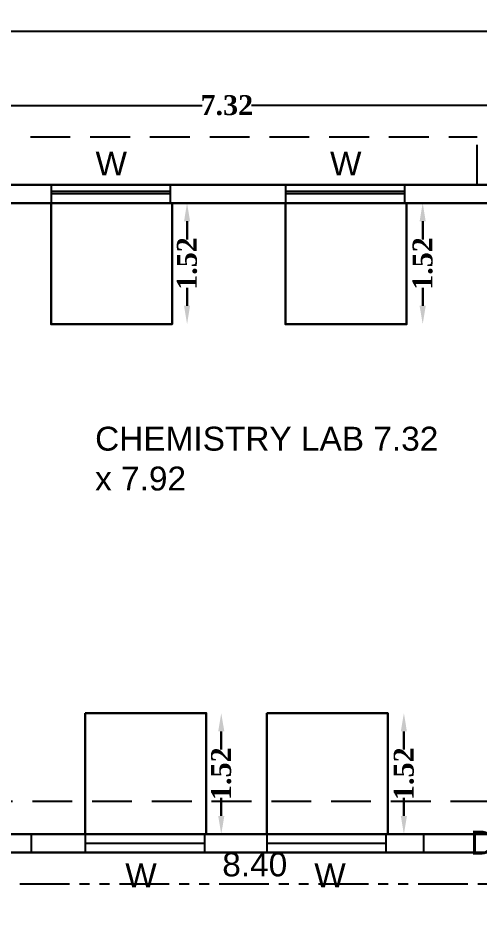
# Model space of a CAD drawing. Header units: metres. Extents: x 0 to 298, y 0 to 162.
# Drawn here: x 189.57 to 195.37, y 21.2 to 32.55 of the extents above; entities that cross this region are included whole.
import ezdxf

# ---------------------------------------------------------------- set-up
doc = ezdxf.new("R2010")
doc.units = ezdxf.units.M
doc.header["$MEASUREMENT"] = 0
doc.linetypes.add('DASHED', pattern=[0.75, 0.5, -0.25])
doc.linetypes.add('PHANTOM2', pattern=[1.25, 0.625, -0.125, 0.125, -0.125, 0.125, -0.125])
for name, color, linetype, lineweight in [('BLK_1_FLR_2_BLT_UP_AREA', 4, 'Continuous', 30), ('BLK_1_FLR_2_REGULAR_ROOM_3', 4, 'Continuous', 30), ('BLK_1_FLR_2_ROOM_3_LIGHT_VENTILATION_1', 7, 'Continuous', 30), ('BLK_1_FLR_2_ROOM_3_LIGHT_VENTILATION_2', 7, 'Continuous', 30), ('BLK_1_FLR_2_ROOM_3_LIGHT_VENTILATION_3', 7, 'Continuous', 30), ('BLK_1_FLR_2_ROOM_3_LIGHT_VENTILATION_4', 7, 'Continuous', 30), ('BLK_1_LVL_2_BLDG_FOOT_PRINT', 4, 'Continuous', 30)]:
    doc.layers.add(name, color=color, linetype=linetype, lineweight=lineweight)
doc.layers.add('BLK_1_FLR_2_CARPET_AREA', color=10, linetype='Continuous')
doc.layers.add('DIST_EXIT', color=7, linetype='Continuous')
doc.styles.add('arial', font='arial.ttf')
doc.styles.get("Standard").update_dxf_attribs({"font": 'arial.ttf', "height": 0.35})
doc.styles.add('working', font='timesbd.ttf', dxfattribs={"height": 0.25})
doc.dimstyles.new('new model', dxfattribs={"dimtxt": 0.25, "dimasz": 0.23, "dimexe": 0.1, "dimexo": 0.1, "dimgap": 0, "dimtad": 0, "dimtoh": 1, "dimzin": 1, "dimdsep": 46, "dimtxsty": 'working', "dimcen": 0.09, "dimse1": 1, "dimse2": 1, "dimclrd": 8, "dimclre": 8, "dimclrt": 3, "dimadec": 1, "dimazin": 0, "dimtfac": 1, "dimtofl": 0, "dimtmove": 0, "dimatfit": 3, "dimfxl": 0, "dimtolj": 1, "dimtzin": 0, "dimlwd": -1, "dimlwe": -1, "dimarcsym": 0})
doc.dimstyles.new('OPEN SPACE', dxfattribs={"dimtxt": 0.3, "dimasz": 0.23, "dimexe": 0.1875, "dimexo": 0.0625, "dimgap": 0.09, "dimtad": 3, "dimzin": 0, "dimdsep": 46, "dimtxsty": 'arial', "dimblk": 'OBLIQUE', "dimcen": 0.09, "dimse1": 1, "dimse2": 1, "dimclrd": 6, "dimclre": 6, "dimclrt": 7, "dimadec": 0, "dimazin": 0, "dimtfac": 0.5, "dimtix": 1, "dimtmove": 0, "dimatfit": 3, "dimfxl": 0, "dimtolj": 1, "dimtzin": 0, "dimarcsym": 0})

# ---------------------------------------------------------------- blocks, each defined once
blk = doc.blocks.new('*D190')
at = {"color": 8}
for p, q in [((188.758, 31.452), (191.879, 31.452)), ((195.618, 31.452), (192.496, 31.452))]:
    blk.add_line(p, q, dxfattribs=at)
at = {"color": 8, "lineweight": 35}
for points in [[(188.758, 31.49), (188.758, 31.414), (188.528, 31.452)], [(195.618, 31.49), (195.618, 31.414), (195.848, 31.452)]]:
    blk.add_solid(points, dxfattribs=at)
at = {"layer": 'Defpoints', "color": 0, "lineweight": 35}
for p in [(195.848, 31.452), (188.528, 30.457), (195.848, 30.227)]:
    blk.add_point(p, dxfattribs=at)
at = {"color": 3, "insert": (192.188, 31.452), "char_height": 0.25, "attachment_point": 5, "style": 'working'}
blk.add_mtext('\\A1;7.32', dxfattribs=at)
blk = doc.blocks.new('*D307')
at = {"color": 8}
for p, q in [((173.571, 32.383), (198.969, 32.383)), ((225.178, 32.383), (199.78, 32.383))]:
    blk.add_line(p, q, dxfattribs=at)
at = {"color": 8, "lineweight": 35}
for points in [[(173.571, 32.421), (173.571, 32.344), (173.341, 32.383)], [(225.178, 32.421), (225.178, 32.344), (225.408, 32.383)]]:
    blk.add_solid(points, dxfattribs=at)
at = {"layer": 'Defpoints', "color": 0, "lineweight": 35}
for p in [(173.341, 32.383), (173.341, 30.457), (225.408, 30.457)]:
    blk.add_point(p, dxfattribs=at)
at = {"color": 3, "insert": (199.375, 32.383), "char_height": 0.25, "attachment_point": 5, "style": 'working'}
blk.add_mtext('\\A1;52.07', dxfattribs=at)
blk = doc.blocks.new('*D404')
at = {"layer": 'BLK_1_FLR_2_ROOM_3_LIGHT_VENTILATION_1', "color": 232, "linetype": 'PHANTOM2'}
for p, q in [((191.689, 29.997), (191.689, 29.769)), ((191.689, 28.937), (191.689, 29.164))]:
    blk.add_line(p, q, dxfattribs=at)
at = {"layer": 'BLK_1_FLR_2_ROOM_3_LIGHT_VENTILATION_1', "color": 232, "lineweight": 35}
for points in [[(191.651, 29.997), (191.727, 29.997), (191.689, 30.227)], [(191.651, 28.937), (191.727, 28.937), (191.689, 28.707)]]:
    blk.add_solid(points, dxfattribs=at)
at = {"layer": 'Defpoints', "color": 0, "lineweight": 35}
for p in [(191.501, 30.227), (191.501, 28.707), (191.689, 28.707)]:
    blk.add_point(p, dxfattribs=at)
at = {"layer": 'BLK_1_FLR_2_ROOM_3_LIGHT_VENTILATION_1', "color": 232, "lineweight": 30, "insert": (191.689, 29.467), "char_height": 0.25, "attachment_point": 5, "rotation": 90, "style": 'working'}
blk.add_mtext('\\A1;1.52', dxfattribs=at)
blk = doc.blocks.new('*D405')
at = {"layer": 'BLK_1_FLR_2_ROOM_3_LIGHT_VENTILATION_2', "color": 232, "linetype": 'PHANTOM2'}
for p, q in [((194.647, 29.997), (194.647, 29.769)), ((194.647, 28.937), (194.647, 29.164))]:
    blk.add_line(p, q, dxfattribs=at)
at = {"layer": 'BLK_1_FLR_2_ROOM_3_LIGHT_VENTILATION_2', "color": 232, "lineweight": 35}
for points in [[(194.608, 29.997), (194.685, 29.997), (194.647, 30.227)], [(194.608, 28.937), (194.685, 28.937), (194.647, 28.707)]]:
    blk.add_solid(points, dxfattribs=at)
at = {"layer": 'Defpoints', "color": 0, "lineweight": 35}
for p in [(194.445, 30.227), (194.445, 28.707), (194.647, 28.707)]:
    blk.add_point(p, dxfattribs=at)
at = {"layer": 'BLK_1_FLR_2_ROOM_3_LIGHT_VENTILATION_2', "color": 232, "lineweight": 30, "insert": (194.647, 29.467), "char_height": 0.25, "attachment_point": 5, "rotation": 90, "style": 'working'}
blk.add_mtext('\\A1;1.52', dxfattribs=at)
blk = doc.blocks.new('*D406')
at = {"layer": 'BLK_1_FLR_2_ROOM_3_LIGHT_VENTILATION_3', "color": 232, "linetype": 'PHANTOM2'}
for p, q in [((192.118, 23.597), (192.118, 23.369)), ((192.118, 22.537), (192.118, 22.764))]:
    blk.add_line(p, q, dxfattribs=at)
at = {"layer": 'BLK_1_FLR_2_ROOM_3_LIGHT_VENTILATION_3', "color": 232, "lineweight": 35}
for points in [[(192.08, 23.597), (192.157, 23.597), (192.118, 23.827)], [(192.08, 22.537), (192.157, 22.537), (192.118, 22.307)]]:
    blk.add_solid(points, dxfattribs=at)
at = {"layer": 'Defpoints', "color": 0, "lineweight": 35}
for p in [(191.931, 23.827), (191.931, 22.307), (192.118, 22.307)]:
    blk.add_point(p, dxfattribs=at)
at = {"layer": 'BLK_1_FLR_2_ROOM_3_LIGHT_VENTILATION_3', "color": 232, "lineweight": 30, "insert": (192.118, 23.067), "char_height": 0.25, "attachment_point": 5, "rotation": 90, "style": 'working'}
blk.add_mtext('\\A1;1.52', dxfattribs=at)
blk = doc.blocks.new('*D435')
at = {"layer": 'BLK_1_FLR_2_ROOM_3_LIGHT_VENTILATION_4', "color": 232, "linetype": 'PHANTOM2'}
for p, q in [((194.411, 23.597), (194.411, 23.369)), ((194.411, 22.537), (194.411, 22.764))]:
    blk.add_line(p, q, dxfattribs=at)
at = {"layer": 'BLK_1_FLR_2_ROOM_3_LIGHT_VENTILATION_4', "color": 232, "lineweight": 35}
for points in [[(194.372, 23.597), (194.449, 23.597), (194.411, 23.827)], [(194.372, 22.537), (194.449, 22.537), (194.411, 22.307)]]:
    blk.add_solid(points, dxfattribs=at)
at = {"layer": 'Defpoints', "color": 0, "lineweight": 35}
for p in [(194.209, 23.827), (194.209, 22.307), (194.411, 22.307)]:
    blk.add_point(p, dxfattribs=at)
at = {"layer": 'BLK_1_FLR_2_ROOM_3_LIGHT_VENTILATION_4', "color": 232, "lineweight": 30, "insert": (194.411, 23.067), "char_height": 0.25, "attachment_point": 5, "rotation": 90, "style": 'working'}
blk.add_mtext('\\A1;1.52', dxfattribs=at)
blk = doc.blocks.new('_Oblique')
at = {"color": 0, "linetype": 'ByBlock', "lineweight": -2}
blk.add_line((-0.5, -0.5), (0.5, 0.5), dxfattribs=at)
blk = doc.blocks.new('*D340')
at = {"layer": 'Defpoints', "color": 0, "lineweight": 35}
for p in [(196.739, 21.684), (188.34, 21.58), (196.739, 21.58)]:
    blk.add_point(p, dxfattribs=at)
at = {"layer": 'DIST_EXIT', "color": 7, "linetype": 'PHANTOM2', "lineweight": -2}
blk.add_line((188.34, 21.684), (196.739, 21.684), dxfattribs=at)
at = {"layer": 'DIST_EXIT', "color": 7, "lineweight": -2, "xscale": 0.23, "yscale": 0.23, "zscale": 0.23, "rotation": 180}
blk.add_blockref('_Oblique', (188.34, 21.684), dxfattribs=at)
at = {"layer": 'DIST_EXIT', "color": 7, "lineweight": -2, "xscale": 0.23, "yscale": 0.23, "zscale": 0.23}
blk.add_blockref('_Oblique', (196.739, 21.684), dxfattribs=at)
at = {"layer": 'DIST_EXIT', "color": 7, "lineweight": 30, "insert": (192.539, 21.927), "char_height": 0.3, "attachment_point": 5, "style": 'arial'}
blk.add_mtext('\\A1;8.40', dxfattribs=at)

msp = doc.modelspace()

# ---------------------------------------------------------------- linework, layer by layer
at = {"linetype": 'DASHED'}
for p, q in [((182.2234, 31.05661), (195.33102, 31.05661)), ((195.33102, 30.45661), (195.33102, 31.05661)), ((228.49734, 22.72235), (170.97384, 22.71799))]:
    msp.add_line(p, q, dxfattribs=at)
msp.add_line((225.40774, 30.45661), (173.34144, 30.45661))
at = {"ltscale": 0.25}
for p, q in [((189.9812, 30.45661), (189.9812, 30.22661)), ((191.4812, 30.22661), (191.4812, 30.45661)), ((192.92466, 30.45661), (192.92466, 30.22661)), ((194.42466, 30.22661), (194.42466, 30.45661)), ((189.9812, 30.37461), (191.4812, 30.37461)), ((189.9812, 30.34768), (191.4812, 30.34768)), ((192.92466, 30.37461), (194.42466, 30.37461)), ((192.92466, 30.34768), (194.42466, 30.34768)), ((225.40774, 30.22661), (180.43774, 30.22661)), ((189.73774, 22.30661), (194.65774, 22.30661)), ((189.73774, 22.07661), (189.73774, 22.30661)), ((190.41053, 22.30661), (190.41053, 22.07661)), ((191.91053, 22.07661), (191.91053, 22.30661)), ((192.68869, 22.30661), (192.68869, 22.07661)), ((194.18869, 22.07661), (194.18869, 22.30661)), ((194.65774, 22.30661), (194.65774, 22.07661)), ((190.41053, 22.19768), (191.91053, 22.19768)), ((192.68869, 22.19768), (194.18869, 22.19768)), ((189.75774, 22.07661), (194.65774, 22.07661))]:
    msp.add_line(p, q, dxfattribs=at)
msp.add_lwpolyline([(173.34144, 30.45661), (225.40774, 30.45661), (225.40866, 15.30692), (216.50818, 15.30692), (216.50818, 19.63661), (210.53938, 19.63661), (188.05566, 19.63661), (183.55774, 19.63661), (183.55774, 15.30661), (183.55774, 11.72161), (173.34144, 11.72161)], close=True)
at = {"layer": 'BLK_1_FLR_2_BLT_UP_AREA', "color": 26}
msp.add_lwpolyline([(173.34144, 11.72161), (183.55774, 11.72161), (183.55774, 19.63661), (216.50839, 19.63648), (216.50798, 15.30679), (225.4081, 15.30692), (225.40728, 30.45661), (173.34144, 30.45661)], close=True, dxfattribs=at)
at = {"layer": 'BLK_1_FLR_2_CARPET_AREA', "color": 15, "linetype": 'Continuous', "lineweight": 30}
msp.add_lwpolyline([(216.73817, 19.86684), (183.32772, 19.86661), (183.32772, 11.95161), (181.11772, 11.95161), (181.11772, 15.53661), (173.57198, 15.53661), (173.57198, 19.63661), (181.11772, 19.63661), (181.11772, 19.86661), (173.57142, 19.86599), (173.57142, 22.07661), (196.08937, 22.07661), (196.08958, 30.22661), (200.18937, 30.22661), (200.18937, 22.07661), (200.41937, 22.07661), (200.41938, 26.94661), (202.53938, 26.94661), (202.53937, 22.07661), (225.17772, 22.07661)], dxfattribs=at)
msp.add_lwpolyline([(188.53772, 22.30661), (195.85772, 22.30661), (195.85772, 30.22661), (188.53772, 30.22661)], close=True, dxfattribs=at)
at = {"layer": 'BLK_1_FLR_2_REGULAR_ROOM_3', "color": 3, "lineweight": 30}
msp.add_lwpolyline([(188.53774, 22.30661), (195.85774, 22.30661), (195.85774, 30.22661), (188.53774, 30.22661)], close=True, dxfattribs=at)
at = {"layer": 'BLK_1_FLR_2_ROOM_3_LIGHT_VENTILATION_1', "color": 3, "lineweight": 30}
msp.add_lwpolyline([(189.9812, 30.22661), (191.5012, 30.22661), (191.5012, 28.70661), (189.9812, 28.70661)], close=True, dxfattribs=at)
at = {"layer": 'BLK_1_FLR_2_ROOM_3_LIGHT_VENTILATION_2', "color": 3, "lineweight": 30}
msp.add_lwpolyline([(192.92466, 30.22661), (194.44466, 30.22661), (194.44466, 28.70661), (192.92466, 28.70661)], close=True, dxfattribs=at)
at = {"layer": 'BLK_1_FLR_2_ROOM_3_LIGHT_VENTILATION_3', "color": 3, "lineweight": 30}
msp.add_lwpolyline([(190.41053, 23.82661), (191.93053, 23.82661), (191.93053, 22.30661), (190.41053, 22.30661)], close=True, dxfattribs=at)
at = {"layer": 'BLK_1_FLR_2_ROOM_3_LIGHT_VENTILATION_4', "color": 3, "lineweight": 30}
msp.add_lwpolyline([(192.68869, 23.82661), (194.20869, 23.82661), (194.20869, 22.30661), (192.68869, 22.30661)], close=True, dxfattribs=at)
at = {"layer": 'BLK_1_LVL_2_BLDG_FOOT_PRINT', "color": 1}
msp.add_lwpolyline([(173.34144, 11.72161), (183.55774, 11.72161), (183.55774, 19.63661), (216.50834, 19.63668), (216.50803, 15.30699), (225.4082, 15.30692), (225.40728, 30.45661), (173.34144, 30.45661)], close=True, dxfattribs=at)

# ---------------------------------------------------------------- texts
at = {"ltscale": 0.25, "char_height": 0.3, "attachment_point": 1}
for s, insert, width in [('\\A1;W', (190.5398, 30.87235), 341.4821849), ('\\A1;W', (193.48326, 30.87235), 341.4821849), ('\\A1;CHEMISTRY LAB 7.32 x 7.92', (190.53474, 27.4202), 4.4059037), ('\\A1;D', (195.24409, 22.35278), 341.4821849), ('\\A1;W', (190.91309, 21.94305), 341.4821849), ('\\A1;W', (193.28611, 21.94305), 341.4821849)]:
    msp.add_mtext(s, dxfattribs=dict(at, insert=insert, width=width))

# ---------------------------------------------------------------- dimensions: what is measured, and where the dimension line sits
for base, p1, p2, override, picture, middle in [((173.34144, 32.38253), (225.40774, 30.45661), (173.34144, 30.45661), {"dimpost": '\\X'}, '*D307', (199.37459, 32.38253)), ((195.84774, 31.45214), (188.52774, 30.45661), (195.84774, 30.22661), {"dimpost": '\\X', "dimtmove": 2}, '*D190', (192.18774, 31.45214))]:
    dim = msp.add_linear_dim(base=base, p1=p1, p2=p2, dimstyle='new model', override=override)
    dim.commit()
    dim.dimension.update_dxf_attribs({"geometry": picture, "text_midpoint": middle})
at = {"layer": 'BLK_1_FLR_2_ROOM_3_LIGHT_VENTILATION_1', "color": 232, "lineweight": 30}
dim = msp.add_linear_dim(base=(191.68915, 28.70661), p1=(191.5012, 30.22661), p2=(191.5012, 28.70661), angle=90, dimstyle='new model', override={"dimpost": '\\X', "dimclrd": 232, "dimclrt": 232, "dimfxl": 75, "dimfxlon": 1, "dimtfill": 1}, dxfattribs=at)
dim.commit()
dim.dimension.update_dxf_attribs({"geometry": '*D404', "text_midpoint": (191.68915, 29.46661)})
at = {"layer": 'BLK_1_FLR_2_ROOM_3_LIGHT_VENTILATION_2', "color": 232, "lineweight": 30}
dim = msp.add_linear_dim(base=(194.6467, 28.70661), p1=(194.44466, 30.22661), p2=(194.44466, 28.70661), angle=90, dimstyle='new model', override={"dimpost": '\\X', "dimclrd": 232, "dimclrt": 232, "dimfxl": 75, "dimfxlon": 1, "dimtfill": 1}, dxfattribs=at)
dim.commit()
dim.dimension.update_dxf_attribs({"geometry": '*D405', "text_midpoint": (194.6467, 29.46661)})
at = {"layer": 'BLK_1_FLR_2_ROOM_3_LIGHT_VENTILATION_3', "color": 232, "lineweight": 30}
dim = msp.add_linear_dim(base=(192.11848, 22.30661), p1=(191.93053, 23.82661), p2=(191.93053, 22.30661), angle=90, dimstyle='new model', override={"dimpost": '\\X', "dimclrd": 232, "dimclrt": 232, "dimfxl": 75, "dimfxlon": 1, "dimtfill": 1}, dxfattribs=at)
dim.commit()
dim.dimension.update_dxf_attribs({"geometry": '*D406', "text_midpoint": (192.11848, 23.06661)})
at = {"layer": 'BLK_1_FLR_2_ROOM_3_LIGHT_VENTILATION_4', "color": 232, "lineweight": 30}
dim = msp.add_linear_dim(base=(194.41073, 22.30661), p1=(194.20869, 23.82661), p2=(194.20869, 22.30661), angle=90, dimstyle='new model', override={"dimpost": '\\X', "dimclrd": 232, "dimclrt": 232, "dimfxl": 75, "dimfxlon": 1, "dimtfill": 1}, dxfattribs=at)
dim.commit()
dim.dimension.update_dxf_attribs({"geometry": '*D435', "text_midpoint": (194.41073, 23.06661)})
at = {"layer": 'DIST_EXIT', "color": 7, "lineweight": 30}
dim = msp.add_aligned_dim(p1=(188.34001, 21.57966), p2=(196.73897, 21.57966), distance=0.10425, dimstyle='OPEN SPACE', override={"dimpost": '\\X', "dimclrd": 7, "dimfxl": 0, "dimarcsym": 2}, dxfattribs=at)
dim.commit()
dim.dimension.update_dxf_attribs({"geometry": '*D340', "text_midpoint": (192.53949, 21.92709)})

doc.saveas('drawing.dxf')
